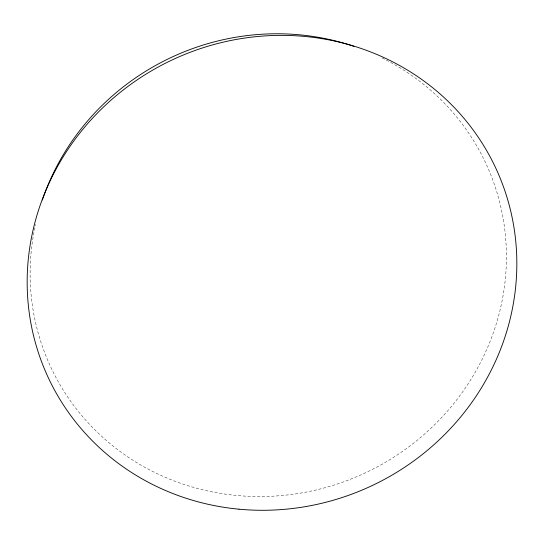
<?xml version="1.0" encoding="UTF-8"?>
<svg xmlns="http://www.w3.org/2000/svg" width="544" height="544" viewBox="0 0 544 544"><rect width="100%" height="100%" fill="white"/><g stroke="black" fill="none" stroke-linecap="round" stroke-linejoin="round"><path stroke-width="0.41" stroke-dasharray="2.72 2.04" d="M382.085 57.984A240.21 229.262 -25.9 0 1 487.322 348.119A240.21 229.262 -25.9 0 1 195.962 488.05A240.21 229.262 -25.9 0 1 35.53 224.42"/><path stroke-width="0.82" d="M42.35 200.029A240.21 229.262 -25.9 0 1 353.872 46.328M238.952 509.184A247.064 235.13 -25.9 0 0 498.617 174.468A247.064 235.13 -25.9 0 0 78.431 134.844A247.064 235.13 -25.9 0 0 238.952 509.184"/></g></svg>
